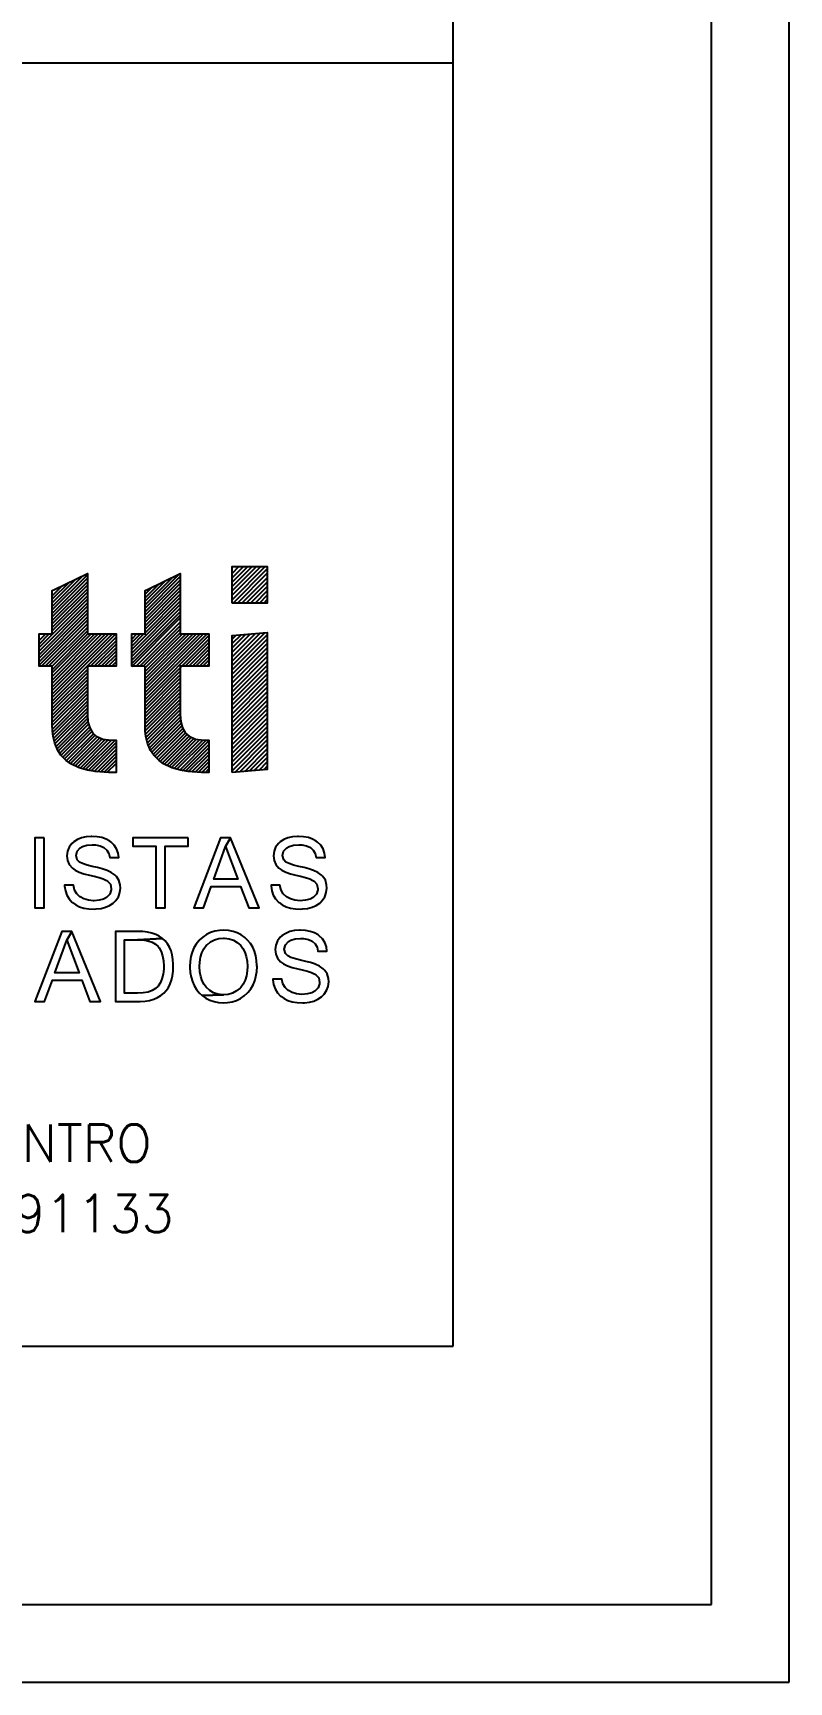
# Model space of a CAD drawing. Extents: x 0 to 84.7, y 0 to 60.
# Drawn here: x 81.78 to 84.7, y 0 to 6.39 of the extents above; entities that cross this region are included whole.
import ezdxf

# ---------------------------------------------------------------- set-up
doc = ezdxf.new("R2010")
doc.units = 0
doc.header["$MEASUREMENT"] = 0
for name, color, linetype in [('1', 1, 'CONTINUOUS'), ('4', 4, 'CONTINUOUS'), ('6', 6, 'CONTINUOUS')]:
    doc.layers.add(name, color=color, linetype=linetype)
doc.styles.get("Standard").update_dxf_attribs({"font": 'ROMANS.SHX'})

msp = doc.modelspace()

# ---------------------------------------------------------------- linework, layer by layer
at = {"layer": '1', "linetype": 'Continuous'}
for p, q in [((81.852198, 4.152973), (81.988203, 4.288977)), ((81.852198, 4.16655), (81.971563, 4.285914)), ((82.211487, 4.159275), (82.34511, 4.292898)), ((82.211487, 4.145698), (82.34743, 4.28164)), ((82.211487, 4.172851), (82.318501, 4.279865)), ((82.548553, 4.192375), (82.676563, 4.320385)), ((82.548553, 4.209345), (82.659593, 4.320385)), ((82.548553, 4.226316), (82.642622, 4.320385)), ((82.548553, 4.243287), (82.625652, 4.320385)), ((82.548553, 4.260257), (82.608681, 4.320385)), ((82.548553, 4.277228), (82.591711, 4.320385)), ((82.548553, 4.294198), (82.57474, 4.320385)), ((82.55205, 4.178901), (82.684495, 4.311346)), ((82.569021, 4.178901), (82.684495, 4.294376)), ((82.585991, 4.178901), (82.684495, 4.277405)), ((81.852198, 4.139397), (81.98814, 4.275339)), ((81.852198, 4.180126), (81.944953, 4.272881)), ((81.852198, 4.12582), (81.98814, 4.261763)), ((81.852198, 4.193703), (81.918344, 4.259848)), ((81.852198, 4.112244), (81.98814, 4.248186)), ((81.852198, 4.207279), (81.891735, 4.246815)), ((81.852198, 4.098667), (81.98814, 4.23461)), ((81.852198, 4.085091), (81.98814, 4.221033)), ((82.211487, 4.132122), (82.34743, 4.268064)), ((82.211487, 4.186428), (82.291892, 4.266832)), ((82.211487, 4.118545), (82.34743, 4.254488)), ((82.211487, 4.200004), (82.265283, 4.253799)), ((82.211487, 4.104969), (82.34743, 4.240911)), ((82.211487, 4.213581), (82.238673, 4.240766)), ((82.211487, 4.091392), (82.34743, 4.227335)), ((82.211487, 4.077816), (82.34743, 4.213758)), ((82.602962, 4.178901), (82.684495, 4.260435)), ((82.619932, 4.178901), (82.684495, 4.243464)), ((82.636903, 4.178901), (82.684495, 4.226494)), ((81.800871, 4.006611), (81.98814, 4.19388)), ((81.800871, 3.993035), (81.98814, 4.180304)), ((81.800871, 3.979458), (81.98814, 4.166727)), ((81.800871, 3.965882), (81.98814, 4.153151)), ((81.852198, 4.071515), (81.98814, 4.207457)), ((82.16016, 3.999336), (82.34743, 4.186605)), ((82.16016, 3.98576), (82.34743, 4.173029)), ((82.16016, 3.972183), (82.34743, 4.159452)), ((82.211487, 4.06424), (82.34743, 4.200182)), ((82.653873, 4.178901), (82.684495, 4.209523)), ((82.670844, 4.178901), (82.684495, 4.192553)), ((81.800871, 3.952305), (81.98814, 4.139574)), ((81.800871, 3.938729), (81.98814, 4.125998)), ((81.810476, 3.934757), (81.98814, 4.112422)), ((81.824052, 3.934757), (81.98814, 4.098845)), ((81.837629, 3.934757), (81.98814, 4.085269)), ((82.16016, 3.958607), (82.34743, 4.145876)), ((82.16016, 3.94503), (82.34743, 4.132299)), ((82.16016, 3.934215), (82.34743, 4.121485)), ((82.17704, 3.934757), (82.34743, 4.105147)), ((82.190617, 3.934757), (82.34743, 4.09157)), ((81.800871, 4.020188), (81.840287, 4.059603)), ((81.800871, 4.033764), (81.82671, 4.059603)), ((81.851205, 3.934757), (81.98814, 4.071692)), ((81.851205, 3.921181), (81.990201, 4.060176)), ((81.852198, 3.827138), (82.084663, 4.059603)), ((81.852198, 3.840715), (82.071087, 4.059603)), ((81.852198, 3.854291), (82.05751, 4.059603)), ((81.852198, 3.867868), (82.043934, 4.059603)), ((81.852198, 3.881444), (82.030357, 4.059603)), ((81.852198, 3.895021), (82.016781, 4.059603)), ((81.852198, 3.908597), (82.003204, 4.059603)), ((81.852198, 3.813562), (82.097133, 4.058496)), ((81.852198, 3.799986), (82.099113, 4.046901)), ((82.000546, 3.934757), (82.099113, 4.033324)), ((82.16016, 4.026489), (82.193275, 4.059603)), ((82.16016, 4.040066), (82.179698, 4.059603)), ((82.16016, 4.012913), (82.206851, 4.059603)), ((82.204193, 3.934757), (82.34743, 4.077994)), ((82.211487, 3.928475), (82.34743, 4.064417)), ((82.211487, 3.819863), (82.451227, 4.059603)), ((82.211487, 3.83344), (82.437651, 4.059603)), ((82.211487, 3.847016), (82.424074, 4.059603)), ((82.211487, 3.860593), (82.410498, 4.059603)), ((82.211487, 3.874169), (82.396921, 4.059603)), ((82.211487, 3.887746), (82.383345, 4.059603)), ((82.211487, 3.901322), (82.369768, 4.059603)), ((82.211487, 3.914899), (82.356192, 4.059603)), ((82.211487, 3.806287), (82.458402, 4.053202)), ((82.211487, 3.792711), (82.458402, 4.039626)), ((82.36711, 3.934757), (82.458402, 4.026049)), ((82.548553, 3.937816), (82.675123, 4.064386)), ((82.548553, 3.954787), (82.656644, 4.062878)), ((82.548553, 3.971758), (82.638165, 4.06137)), ((82.548553, 3.988728), (82.619686, 4.059861)), ((82.548553, 4.005699), (82.601207, 4.058353)), ((82.548553, 4.022669), (82.582728, 4.056845)), ((82.548553, 3.920846), (82.684495, 4.056788)), ((82.548553, 4.03964), (82.56425, 4.055336)), ((82.548553, 3.903875), (82.684495, 4.039817)), ((82.548553, 3.886905), (82.684495, 4.022847)), ((82.014123, 3.934757), (82.099113, 4.019748)), ((82.027699, 3.934757), (82.099113, 4.006171)), ((82.041276, 3.934757), (82.099113, 3.992595)), ((82.054852, 3.934757), (82.099113, 3.979018)), ((82.068428, 3.934757), (82.099113, 3.965442)), ((82.380687, 3.934757), (82.458402, 4.012473)), ((82.394263, 3.934757), (82.458402, 3.998896)), ((82.40784, 3.934757), (82.458402, 3.98532)), ((82.421416, 3.934757), (82.458402, 3.971743)), ((82.434993, 3.934757), (82.458402, 3.958167)), ((82.548553, 3.869934), (82.684495, 4.005876)), ((82.548553, 3.852964), (82.684495, 3.988906)), ((82.548553, 3.835993), (82.684495, 3.971935)), ((81.852198, 3.786409), (81.98814, 3.922351)), ((81.852198, 3.772833), (81.98814, 3.908775)), ((81.852198, 3.759256), (81.98814, 3.895198)), ((82.082005, 3.934757), (82.099113, 3.951866)), ((82.211487, 3.779134), (82.34743, 3.915076)), ((82.211487, 3.765558), (82.34743, 3.9015)), ((82.448569, 3.934757), (82.458402, 3.94459)), ((82.548553, 3.819023), (82.684495, 3.954965)), ((82.548553, 3.802052), (82.684495, 3.937994)), ((82.548553, 3.785081), (82.684495, 3.921024)), ((82.548553, 3.768111), (82.684495, 3.904053)), ((81.852198, 3.74568), (81.98814, 3.881622)), ((81.852198, 3.732103), (81.98814, 3.868045)), ((81.852198, 3.718527), (81.98814, 3.854469)), ((81.852259, 3.705011), (81.98814, 3.840893)), ((82.211487, 3.751981), (82.34743, 3.887923)), ((82.211487, 3.738405), (82.34743, 3.874347)), ((82.211487, 3.724828), (82.34743, 3.86077)), ((82.211487, 3.711252), (82.34743, 3.847194)), ((82.211691, 3.697879), (82.34743, 3.833618)), ((82.548553, 3.75114), (82.684495, 3.887082)), ((82.548553, 3.73417), (82.684495, 3.870112)), ((82.548553, 3.717199), (82.684495, 3.853141)), ((82.548553, 3.700229), (82.684495, 3.836171)), ((81.852526, 3.691702), (81.98814, 3.827316)), ((81.853317, 3.678917), (81.98814, 3.81374)), ((81.854669, 3.666692), (81.98814, 3.800163)), ((81.856932, 3.655379), (81.98814, 3.786587)), ((81.859563, 3.644433), (81.98814, 3.77301)), ((82.211979, 3.684591), (82.34743, 3.820041)), ((82.213331, 3.672366), (82.34743, 3.806465)), ((82.215, 3.660459), (82.34743, 3.792888)), ((82.217631, 3.649513), (82.34743, 3.779312)), ((82.220262, 3.638567), (82.34743, 3.765735)), ((82.548553, 3.683258), (82.684495, 3.8192)), ((82.548553, 3.666287), (82.684495, 3.80223)), ((82.548553, 3.649317), (82.684495, 3.785259)), ((82.548553, 3.632346), (82.684495, 3.768288)), ((81.862591, 3.633885), (81.98814, 3.759434)), ((81.866726, 3.624443), (81.988258, 3.745976)), ((81.870861, 3.615001), (81.989238, 3.733379)), ((81.875439, 3.606003), (81.990218, 3.720782)), ((81.880909, 3.597897), (81.9929, 3.709887)), ((82.224096, 3.628825), (82.34743, 3.752159)), ((82.228231, 3.619384), (82.348073, 3.739225)), ((82.232365, 3.609942), (82.349052, 3.726628)), ((82.237659, 3.601659), (82.350813, 3.714812)), ((82.243129, 3.593553), (82.353778, 3.704201)), ((82.548553, 3.615376), (82.684495, 3.751318)), ((82.548553, 3.598405), (82.684495, 3.734347)), ((82.548553, 3.581435), (82.684495, 3.717377)), ((81.886504, 3.589915), (81.995865, 3.699276)), ((81.893229, 3.583063), (82.000264, 3.690099)), ((81.899954, 3.576212), (82.005357, 3.681615)), ((81.906799, 3.569481), (82.011079, 3.673761)), ((81.914709, 3.563814), (82.018235, 3.66734)), ((81.922618, 3.558147), (82.026374, 3.661903)), ((81.931582, 3.553535), (82.03582, 3.657773)), ((81.940718, 3.549094), (82.045267, 3.653643)), ((81.949853, 3.544653), (82.05649, 3.65129)), ((81.95945, 3.540673), (82.068283, 3.649506)), ((81.969936, 3.537583), (82.081465, 3.649112)), ((81.980423, 3.534493), (82.094929, 3.649)), ((81.991115, 3.531608), (82.099113, 3.639607)), ((82.249396, 3.586243), (82.357189, 3.694036)), ((82.256122, 3.579392), (82.362282, 3.685553)), ((82.262847, 3.572541), (82.367375, 3.677069)), ((82.270327, 3.566444), (82.374203, 3.67032)), ((82.278236, 3.560777), (82.381358, 3.663899)), ((82.286631, 3.555596), (82.390725, 3.65969)), ((82.295767, 3.551155), (82.400171, 3.65556)), ((82.304902, 3.546714), (82.410306, 3.652118)), ((82.314037, 3.542273), (82.422099, 3.650334)), ((82.324358, 3.539017), (82.434556, 3.649215)), ((82.334845, 3.535927), (82.447917, 3.649)), ((82.345331, 3.532838), (82.458402, 3.645909)), ((82.548553, 3.564464), (82.684495, 3.700406)), ((82.548553, 3.547494), (82.684495, 3.683436)), ((82.548553, 3.530523), (82.684495, 3.666465)), ((82.55987, 3.524869), (82.684495, 3.649495)), ((82.002722, 3.52964), (82.099113, 3.626031)), ((82.01433, 3.527671), (82.099113, 3.612454)), ((82.026637, 3.526401), (82.099113, 3.598878)), ((82.03948, 3.525668), (82.099113, 3.585301)), ((82.356624, 3.530553), (82.458402, 3.632332)), ((82.368231, 3.528584), (82.458402, 3.618756)), ((82.379965, 3.526742), (82.458402, 3.605179)), ((82.392808, 3.526008), (82.458402, 3.591603)), ((82.405651, 3.525275), (82.458402, 3.578026)), ((82.578384, 3.526412), (82.684495, 3.632524)), ((82.596897, 3.527955), (82.684495, 3.615553)), ((82.615411, 3.529498), (82.684495, 3.598583)), ((82.633924, 3.531041), (82.684495, 3.581612)), ((82.052323, 3.524935), (82.099113, 3.571725)), ((82.065166, 3.524201), (82.099113, 3.558148)), ((82.418494, 3.524542), (82.458402, 3.56445)), ((82.431455, 3.523926), (82.458402, 3.550873)), ((82.445032, 3.523926), (82.458402, 3.537297)), ((82.652438, 3.532584), (82.684495, 3.564642)), ((82.670951, 3.534127), (82.684495, 3.547671))]:
    msp.add_line(p, q, dxfattribs=at)
for points in [[(0.0039, 0.003377), (84.703851, 0.003377), (84.703851, 60.003377), (0.0039, 60.003377), (0.0039, 0.003377)], [(0.303949, 0.303365), (84.403925, 0.303365), (84.403925, 59.703389), (0.303949, 59.703389), (0.303949, 0.303365)], [(81.852198, 3.934757), (81.847482, 3.934757), (81.800871, 3.934757), (81.800871, 3.942862), (81.800871, 4.053565), (81.800871, 4.059603), (81.807759, 4.059603), (81.849573, 4.059603), (81.852198, 4.059603), (81.852198, 4.216132), (81.852198, 4.227451), (81.861021, 4.231772), (81.98814, 4.294034), (81.98814, 4.284044), (81.98814, 4.065164), (81.98814, 4.059603), (81.993406, 4.059603), (82.092938, 4.059603), (82.099113, 4.059603), (82.099113, 3.934757), (81.98814, 3.934757), (81.98814, 3.747494), (81.990357, 3.718985), (81.996832, 3.695816), (82.008895, 3.67572), (82.022319, 3.663675), (82.047557, 3.652642), (82.069582, 3.649309), (82.088193, 3.649), (82.099113, 3.649), (82.099113, 3.609612), (82.099113, 3.56764), (82.099113, 3.523926), (82.082399, 3.523926), (82.069985, 3.523926), (82.019365, 3.526816), (81.988991, 3.531969), (81.955869, 3.541728), (81.923723, 3.557355), (81.905997, 3.570056), (81.885835, 3.590596), (81.873621, 3.608698), (81.861498, 3.636381), (81.855057, 3.663181), (81.852664, 3.684823), (81.852198, 3.708032), (81.852198, 3.734084), (81.852198, 3.934757)], [(82.211487, 3.934757), (82.206772, 3.934757), (82.16016, 3.934757), (82.16016, 3.942862), (82.16016, 4.053565), (82.16016, 4.059603), (82.167048, 4.059603), (82.208862, 4.059603), (82.211487, 4.059603), (82.211487, 4.216132), (82.211487, 4.227451), (82.22031, 4.231772), (82.34743, 4.294034), (82.34743, 4.284044), (82.34743, 4.065164), (82.34743, 4.059603), (82.352695, 4.059603), (82.452227, 4.059603), (82.458402, 4.059603), (82.458402, 3.934757), (82.34743, 3.934757), (82.34743, 3.747494), (82.349646, 3.718985), (82.356121, 3.695816), (82.368185, 3.67572), (82.381608, 3.663675), (82.406846, 3.652642), (82.428871, 3.649309), (82.447483, 3.649), (82.458402, 3.649), (82.458402, 3.609612), (82.458402, 3.56764), (82.458402, 3.523926), (82.441688, 3.523926), (82.429274, 3.523926), (82.378654, 3.526816), (82.34828, 3.531969), (82.315158, 3.541728), (82.283012, 3.557355), (82.265286, 3.570056), (82.245124, 3.590596), (82.23291, 3.608698), (82.220787, 3.636381), (82.214346, 3.663181), (82.211954, 3.684823), (82.211487, 3.708032), (82.211487, 3.734084), (82.211487, 3.934757)], [(82.548553, 4.178901), (82.548553, 4.320385), (82.684495, 4.320385), (82.684495, 4.178901), (82.548553, 4.178901)], [(82.548553, 3.523926), (82.548553, 4.054055), (82.684495, 4.065151), (82.684495, 3.535256), (82.548553, 3.523926)]]:
    msp.add_lwpolyline(points, dxfattribs=at)
at = {"layer": '4', "linetype": 'Continuous'}
for points in [[(81.820486, 3.271119), (81.784289, 3.271119), (81.784289, 2.999641), (81.820486, 2.999641), (81.820486, 3.271119)], [(82.079465, 3.254431), (82.075, 3.257721), (82.060427, 3.265713), (82.043974, 3.271354), (82.02564, 3.274645), (82.005426, 3.27582), (82.002605, 3.27582), (81.982862, 3.274175), (81.964998, 3.270179), (81.94925, 3.263598), (81.935617, 3.254666), (81.928331, 3.24832), (81.917754, 3.234217), (81.911172, 3.218469), (81.909057, 3.200605), (81.911172, 3.182742), (81.917989, 3.166994), (81.930037, 3.153225), (81.941258, 3.145369), (81.956301, 3.138083), (81.974635, 3.131737), (81.996259, 3.126331), (82.013653, 3.122335), (82.033631, 3.116929), (82.049615, 3.111523), (82.061602, 3.106117), (82.066068, 3.103531), (82.077115, 3.090839), (82.080641, 3.07368), (82.080406, 3.068744), (82.075, 3.052526), (82.062542, 3.039834), (82.05079, 3.033723), (82.033631, 3.029022), (82.013888, 3.027376), (82.010832, 3.027376), (81.991793, 3.029492), (81.97487, 3.034193), (81.959592, 3.042184), (81.959357, 3.042184), (81.946664, 3.053466), (81.938203, 3.068509), (81.934207, 3.086843), (81.899655, 3.086843), (81.89989, 3.083552), (81.902711, 3.065454), (81.908587, 3.048765), (81.917519, 3.033958), (81.929506, 3.020795), (81.930681, 3.019855), (81.943139, 3.010923), (81.957712, 3.004107), (81.974635, 2.998936), (81.993909, 2.996115), (82.015298, 2.99494), (82.021879, 2.995175), (82.041153, 2.99729), (82.058546, 3.001756), (82.074059, 3.008808), (82.087927, 3.018209), (82.098034, 3.027846), (82.107906, 3.042419), (82.113782, 3.058402), (82.115663, 3.076266), (82.114722, 3.089193), (82.109786, 3.106352), (82.10062, 3.120455), (82.094979, 3.125861), (82.080641, 3.136673), (82.064187, 3.144429), (82.060897, 3.145604), (82.045619, 3.15054), (82.02752, 3.155241), (82.006836, 3.160177), (81.987092, 3.165113), (81.969464, 3.170754), (81.957241, 3.176631), (81.948545, 3.185327), (81.944018, 3.202483), (81.94831, 3.219174), (81.960532, 3.232336), (81.969699, 3.237272), (81.986387, 3.241973), (82.006836, 3.243619), (82.018824, 3.243149), (82.037157, 3.239623), (82.051965, 3.233042), (82.063012, 3.223405), (82.070534, 3.210477), (82.074294, 3.194259), (82.109316, 3.194259), (82.106966, 3.211417), (82.101325, 3.228106), (82.092158, 3.242443), (82.079465, 3.254431)], [(82.378378, 3.271119), (82.163545, 3.271119), (82.163545, 3.238918), (82.252628, 3.238918), (82.252628, 2.999641), (82.28859, 2.999641), (82.28859, 3.238918), (82.378378, 3.238918), (82.378378, 3.271119)], [(82.542298, 3.271119), (82.522789, 3.236802), (82.570503, 3.110818), (82.47719, 3.110818), (82.522789, 3.236802), (82.542298, 3.271119), (82.50375, 3.271119), (82.399625, 2.999641), (82.437467, 2.999641), (82.467553, 3.082377), (82.58108, 3.082377), (82.612576, 2.999641), (82.653004, 2.999641), (82.542298, 3.271119)], [(82.747807, 3.185327), (82.743044, 3.202477), (82.747337, 3.219174), (82.759795, 3.232336), (82.768961, 3.237272), (82.78565, 3.241973), (82.806099, 3.243619), (82.818086, 3.243149), (82.83642, 3.239623), (82.851228, 3.233042), (82.862275, 3.223405), (82.869796, 3.210477), (82.873557, 3.194259), (82.908344, 3.194259), (82.906228, 3.211417), (82.900587, 3.228106), (82.891185, 3.242443), (82.878728, 3.254431), (82.874027, 3.257721), (82.859689, 3.265713), (82.843236, 3.271354), (82.824902, 3.274645), (82.804688, 3.27582), (82.801868, 3.27582), (82.782124, 3.274175), (82.76426, 3.270179), (82.748512, 3.263598), (82.734645, 3.254666), (82.727593, 3.24832), (82.716781, 3.234217), (82.710435, 3.218469), (82.708319, 3.200605), (82.710435, 3.182742), (82.717251, 3.166994), (82.728533, 3.153831), (82.728768, 3.153596), (82.740521, 3.145369), (82.755564, 3.138083), (82.773662, 3.131737), (82.795287, 3.126331), (82.812915, 3.122335), (82.832659, 3.116929), (82.848877, 3.111523), (82.860864, 3.106117), (82.86533, 3.103531), (82.876377, 3.090839), (82.879903, 3.07368), (82.879668, 3.068744), (82.874262, 3.052526), (82.86157, 3.039834), (82.850052, 3.033723), (82.832894, 3.029022), (82.811295, 3.027243), (82.791056, 3.029492), (82.773897, 3.034193), (82.758854, 3.042184), (82.758619, 3.042184), (82.745927, 3.053466), (82.737465, 3.068509), (82.733469, 3.086843), (82.698918, 3.086843), (82.698918, 3.083552), (82.701738, 3.065454), (82.707614, 3.048765), (82.716781, 3.033958), (82.728768, 3.020795), (82.729709, 3.019855), (82.742166, 3.010923), (82.756974, 3.004107), (82.773897, 2.998936), (82.792936, 2.996115), (82.81456, 2.99494), (82.821142, 2.995175), (82.84018, 2.99729), (82.857809, 3.001756), (82.873322, 3.008808), (82.88719, 3.018209), (82.897062, 3.027846), (82.906933, 3.042419), (82.91281, 3.058402), (82.914925, 3.076266), (82.913985, 3.089193), (82.909049, 3.106352), (82.899647, 3.120455), (82.894241, 3.125861), (82.879903, 3.136673), (82.863215, 3.144429), (82.859924, 3.145604), (82.844881, 3.15054), (82.826783, 3.155241), (82.805864, 3.160177), (82.78612, 3.165113), (82.768491, 3.170754), (82.756504, 3.176631), (82.747807, 3.185327)], [(81.927458, 2.908443), (81.907949, 2.874126), (81.955664, 2.748141), (81.86235, 2.748141), (81.907949, 2.874126), (81.927458, 2.908443), (81.888911, 2.908443), (81.784785, 2.636965), (81.822628, 2.636965), (81.852714, 2.719701), (81.966241, 2.719701), (81.997737, 2.636965), (82.038165, 2.636965), (81.927458, 2.908443)], [(82.266395, 2.889639), (82.252527, 2.896456), (82.237249, 2.901627), (82.220561, 2.905387), (82.202227, 2.907738), (82.182248, 2.908443), (82.096221, 2.908443), (82.096221, 2.636965), (82.182248, 2.636965), (82.192825, 2.6372), (82.211629, 2.638845), (82.229022, 2.641666), (82.245005, 2.646367), (82.259343, 2.652243), (82.272036, 2.659764), (82.283553, 2.668931), (82.29319, 2.679508), (82.301652, 2.691495), (82.308468, 2.705128), (82.313639, 2.720171), (82.3174, 2.736624), (82.31975, 2.754723), (82.320455, 2.774232), (82.320455, 2.781518), (82.319045, 2.800322), (82.316224, 2.817715), (82.311759, 2.833463), (82.305647, 2.847566), (82.298126, 2.860494), (82.289194, 2.871776), (82.278382, 2.881413), (82.181543, 2.876242), (82.202462, 2.875301), (82.222206, 2.872246), (82.238659, 2.86684), (82.252057, 2.859318), (82.262164, 2.849681), (82.26616, 2.844275), (82.273681, 2.830173), (82.279087, 2.813719), (82.282378, 2.795151), (82.283553, 2.774232), (82.283318, 2.762714), (82.280968, 2.74297), (82.276737, 2.725342), (82.27039, 2.710064), (82.262164, 2.696901), (82.252292, 2.687265), (82.239364, 2.679273), (82.223146, 2.673632), (82.203872, 2.670341), (82.181543, 2.669166), (82.132183, 2.669166), (82.132183, 2.876242), (82.181543, 2.876242), (82.278382, 2.881413), (82.266395, 2.889639)], [(82.618964, 2.861434), (82.608152, 2.874596), (82.597575, 2.884703), (82.583472, 2.89481), (82.568194, 2.902802), (82.551741, 2.908443), (82.533877, 2.911969), (82.515073, 2.913144), (82.49909, 2.912204), (82.480992, 2.909383), (82.464304, 2.903977), (82.44879, 2.896456), (82.434453, 2.886584), (82.42129, 2.874596), (82.419175, 2.872246), (82.408833, 2.859083), (82.400136, 2.844275), (82.393555, 2.828292), (82.388854, 2.811134), (82.385798, 2.792565), (82.384858, 2.772821), (82.384858, 2.769296), (82.386268, 2.749787), (82.389324, 2.731453), (82.394495, 2.714295), (82.401546, 2.698547), (82.410478, 2.684209), (82.42129, 2.671046), (82.432337, 2.660704), (82.514603, 2.663055), (82.510843, 2.66329), (82.492744, 2.665405), (82.476291, 2.671046), (82.461483, 2.679978), (82.448085, 2.692201), (82.440094, 2.702543), (82.432102, 2.71735), (82.426696, 2.733804), (82.42317, 2.752372), (82.421995, 2.772821), (82.422935, 2.78998), (82.425991, 2.808783), (82.431162, 2.825707), (82.438683, 2.840515), (82.44832, 2.853442), (82.451141, 2.856263), (82.464774, 2.86778), (82.479817, 2.875772), (82.49674, 2.880708), (82.515309, 2.882353), (82.518599, 2.882353), (82.536698, 2.880002), (82.553386, 2.874596), (82.568194, 2.865665), (82.581356, 2.853442), (82.589583, 2.842865), (82.59734, 2.828292), (82.602746, 2.811839), (82.606271, 2.79327), (82.607212, 2.772821), (82.606506, 2.755663), (82.603686, 2.736859), (82.598515, 2.719936), (82.590993, 2.704893), (82.581356, 2.691965), (82.578771, 2.689145), (82.565138, 2.677863), (82.550095, 2.669636), (82.533172, 2.6647), (82.514603, 2.663055), (82.432337, 2.660704), (82.44644, 2.650597), (82.461718, 2.642606), (82.478171, 2.636965), (82.496035, 2.633439), (82.515073, 2.632264), (82.530587, 2.633204), (82.54845, 2.636024), (82.565373, 2.641431), (82.580886, 2.648952), (82.595224, 2.658824), (82.608152, 2.670811), (82.610267, 2.673162), (82.620609, 2.686324), (82.629306, 2.701132), (82.635887, 2.717115), (82.640588, 2.734274), (82.643409, 2.752842), (82.644584, 2.772821), (82.644349, 2.776347), (82.643174, 2.795856), (82.639883, 2.814189), (82.634947, 2.831348), (82.627896, 2.847096), (82.618964, 2.861434)], [(82.754821, 2.822651), (82.750057, 2.8398), (82.75435, 2.856498), (82.766808, 2.86966), (82.775975, 2.874596), (82.792663, 2.879297), (82.813112, 2.880943), (82.825099, 2.880472), (82.843433, 2.876947), (82.858241, 2.870365), (82.869288, 2.860729), (82.876809, 2.847801), (82.88057, 2.831583), (82.915357, 2.831583), (82.913242, 2.848741), (82.9076, 2.86543), (82.898199, 2.879767), (82.885741, 2.891755), (82.88104, 2.895045), (82.866702, 2.903037), (82.850249, 2.908678), (82.831916, 2.911969), (82.811702, 2.913144), (82.808881, 2.913144), (82.789137, 2.911499), (82.771274, 2.907503), (82.755526, 2.900921), (82.741658, 2.89199), (82.734607, 2.885643), (82.723794, 2.871541), (82.717448, 2.855793), (82.715333, 2.837929), (82.717448, 2.820066), (82.724265, 2.804318), (82.735547, 2.791155), (82.735782, 2.79092), (82.747534, 2.782693), (82.762577, 2.775407), (82.780676, 2.769061), (82.8023, 2.763655), (82.819928, 2.759659), (82.839672, 2.754253), (82.85589, 2.748847), (82.867878, 2.743441), (82.872344, 2.740855), (82.883391, 2.728163), (82.886916, 2.711004), (82.886681, 2.706068), (82.881275, 2.68985), (82.868583, 2.677158), (82.857066, 2.671046), (82.839907, 2.666345), (82.818308, 2.664567), (82.798069, 2.666816), (82.780911, 2.671516), (82.765868, 2.679508), (82.765633, 2.679508), (82.75294, 2.69079), (82.744478, 2.705833), (82.740483, 2.724167), (82.705931, 2.724167), (82.705931, 2.720876), (82.708751, 2.702778), (82.714628, 2.686089), (82.723794, 2.671281), (82.735782, 2.658119), (82.736722, 2.657179), (82.749179, 2.648247), (82.763987, 2.641431), (82.780911, 2.63626), (82.799949, 2.633439), (82.821574, 2.632264), (82.828155, 2.632499), (82.847194, 2.634614), (82.864822, 2.63908), (82.880335, 2.646131), (82.894203, 2.655533), (82.904075, 2.66517), (82.913947, 2.679743), (82.919823, 2.695726), (82.921938, 2.71359), (82.920998, 2.726517), (82.916062, 2.743676), (82.90666, 2.757778), (82.901254, 2.763184), (82.886916, 2.773997), (82.870228, 2.781753), (82.866938, 2.782928), (82.851895, 2.787864), (82.833796, 2.792565), (82.812877, 2.797501), (82.793133, 2.802437), (82.775505, 2.808078), (82.763517, 2.813954), (82.754821, 2.822651)]]:
    msp.add_lwpolyline(points, dxfattribs=at)
at = {"layer": '6', "linetype": 'Continuous'}
msp.add_line((11.404047, 6.270467), (83.404047, 6.270467), dxfattribs=at)
msp.add_lwpolyline([(2.803949, 1.303365), (83.403925, 1.303365), (83.403925, 58.703389), (2.803949, 58.703389), (2.803949, 1.303365)], dxfattribs=at)

# ---------------------------------------------------------------- texts
at = {"layer": '1', "linetype": 'Continuous'}
for s, p in [('R. CABO AíLSON SIMõES, 659 CENTRO', (78.502166, 2.01656)), ('VILA VELHA/ES TELEFAX (27)32291133', (78.475028, 1.744485))]:
    msp.add_text(s, height=0.145, dxfattribs=at).set_placement(p)

doc.saveas('drawing.dxf')
